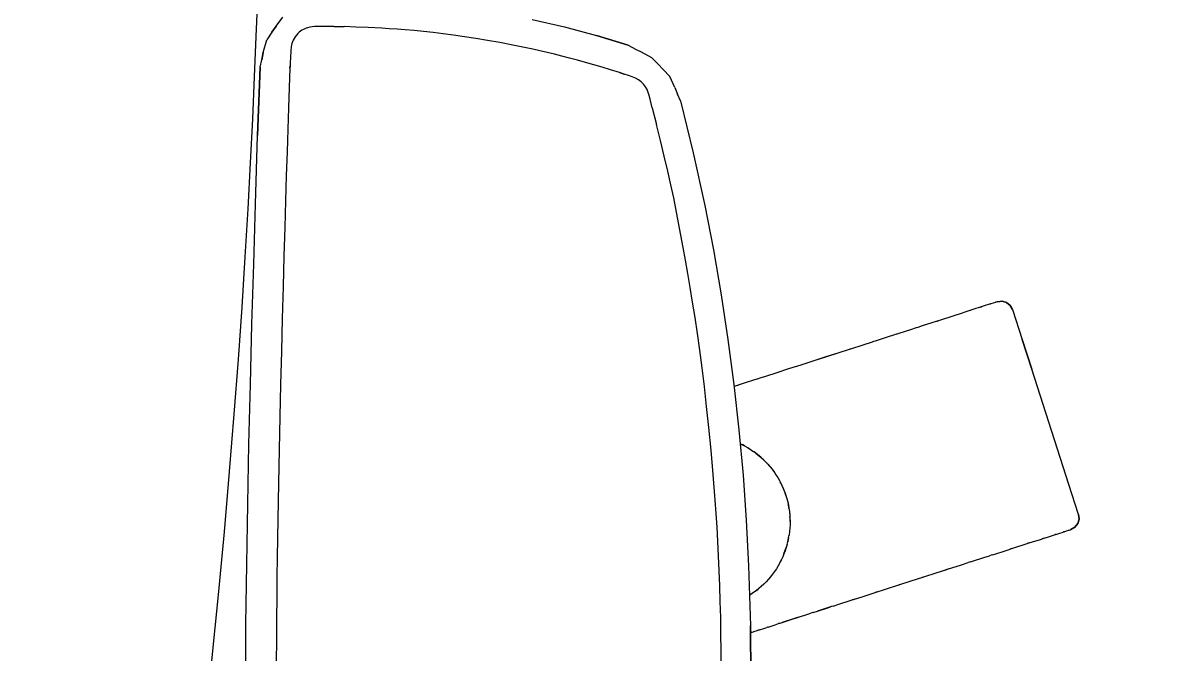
# Model space of a CAD drawing. Header units: inches. Extents: x 14 to 610, y 9 to 600.
# Drawn here: x 400.66 to 407.87, y 102.89 to 106.89 of the extents above; entities that cross this region are included whole.
import ezdxf
from ezdxf.enums import TextEntityAlignment as Align

# ---------------------------------------------------------------- set-up
doc = ezdxf.new("R2010")
doc.units = ezdxf.units.IN
doc.header["$MEASUREMENT"] = 0
doc.layers.add('A-FURN', color=7, linetype='Continuous')
doc.styles.get("Standard").update_dxf_attribs({"font": 'arial.ttf'})
doc.dimstyles.new("Jon's Style", dxfattribs={"dimscale": 0, "dimtxt": 4, "dimasz": 6, "dimexe": 1, "dimexo": 2, "dimgap": 2, "dimtad": 0, "dimtih": 1, "dimtoh": 1, "dimdec": 4, "dimzin": 3, "dimdsep": 46, "dimlunit": 4, "dimtxsty": 'Standard', "dimcen": 0.09, "dimadec": 0, "dimazin": 0, "dimtfac": 1, "dimtdec": 4, "dimtofl": 0, "dimtmove": 0, "dimatfit": 3, "dimfxl": 1, "dimtolj": 1, "dimtzin": 0, "dimarcsym": 0})

# ---------------------------------------------------------------- blocks, each defined once
blk = doc.blocks.new('*D58')
at = {"layer": 'A-FURN', "color": 0, "lineweight": -2, "transparency": 16777216}
for p, q in [((379.5476, 112.8433), (454.4044, 112.8433)), ((453.4044, 106.8433), (453.4044, 98.4538)), ((453.4044, 76.4881), (453.4044, 84.8776)), ((379.5476, 70.4881), (454.4044, 70.4881))]:
    blk.add_line(p, q, dxfattribs=at)
at = {"layer": 'A-FURN', "color": 0, "transparency": 16777216}
for points in [[(452.4044, 106.8433), (454.4044, 106.8433), (453.4044, 112.8433)], [(452.4044, 76.4881), (454.4044, 76.4881), (453.4044, 70.4881)]]:
    blk.add_solid(points, dxfattribs=at)
at = {"layer": 'Defpoints', "color": 0, "transparency": 16777216}
for p in [(377.5476, 112.8433), (377.5476, 70.4881), (453.4044, 70.4881)]:
    blk.add_point(p, dxfattribs=at)
at = {"layer": 'A-FURN', "color": 0, "transparency": 16777216, "insert": (453.4044, 91.6657), "char_height": 4, "attachment_point": 5}
blk.add_mtext('\\A1;3\'-6{\\H1x;\\S3/8;}"', dxfattribs=at)
blk = doc.blocks.new('P_5CS702BK')
at = {"layer": 'A-FURN', "color": 0, "linetype": 'Continuous', "lineweight": 0}
for p, q in [((-12.4478, 9.7836), (-12.4507, 10.1642)), ((-12.4507, 10.1642), (-12.4478, 9.7836)), ((-9.2451, 10.156), (-9.2473, 9.7748)), ((-9.2451, 10.156), (-9.2473, 9.7748)), ((-12.2632, 10.0521), (-12.2626, 9.9429)), ((-12.2632, 10.0521), (-12.2626, 9.9429)), ((-9.44, 9.8737), (-9.4391, 10.0134)), ((-9.44, 9.8737), (-9.4391, 10.0134)), ((-9.0314, 10.0073), (-9.0732, 9.5879)), ((-9.0314, 10.0073), (-9.0732, 9.5879)), ((-12.2626, 9.9429), (-12.2612, 9.8362)), ((-12.2626, 9.9429), (-12.2612, 9.8362)), ((-12.5062, 9.8094), (-12.5337, 9.8006)), ((-12.5034, 9.8103), (-12.5062, 9.8094)), ((-12.5034, 9.8103), (-12.5017, 9.8109)), ((-12.5023, 9.8107), (-12.5017, 9.8109)), ((-12.4847, 9.8164), (-12.5017, 9.8109)), ((-12.5017, 9.8109), (-12.4995, 9.8116)), ((-12.4692, 9.8214), (-12.4847, 9.8164)), ((-12.4686, 9.8216), (-12.4692, 9.8214)), ((-12.4686, 9.8216), (-12.468, 9.8217)), ((-12.4598, 9.8244), (-12.468, 9.8217)), ((-12.468, 9.8217), (-12.4675, 9.8219)), ((-12.4567, 9.8254), (-12.4598, 9.8244)), ((-12.4482, 9.8264), (-12.4567, 9.8254)), ((-12.4567, 9.8254), (-12.4482, 9.8264)), ((-12.2612, 9.8362), (-12.2593, 9.7321)), ((-12.2612, 9.8362), (-12.2593, 9.7321)), ((-9.441, 9.7375), (-9.44, 9.8737)), ((-9.441, 9.7375), (-9.44, 9.8737)), ((-12.6992, 9.7473), (-12.7532, 9.7299)), ((-12.7532, 9.7299), (-12.7269, 9.7384)), ((-12.7532, 9.7299), (-12.7269, 9.7384)), ((-12.7459, 9.7322), (-12.7269, 9.7384)), ((-12.7269, 9.7384), (-12.65, 9.7631)), ((-12.65, 9.7631), (-12.6992, 9.7473)), ((-12.638, 9.767), (-12.65, 9.7631)), ((-12.638, 9.767), (-12.6326, 9.7687)), ((-12.6326, 9.7687), (-12.627, 9.7705)), ((-12.6059, 9.7773), (-12.627, 9.7705)), ((-12.567, 9.7899), (-12.6059, 9.7773)), ((-12.5604, 9.792), (-12.567, 9.7899)), ((-12.5604, 9.792), (-12.5569, 9.7931)), ((-12.5569, 9.7931), (-12.5529, 9.7944)), ((-12.5337, 9.8006), (-12.5529, 9.7944)), ((-12.4366, 9.4027), (-12.4478, 9.7836)), ((-12.4366, 9.4027), (-12.4478, 9.7836)), ((-12.4471, 9.7487), (-12.4468, 9.7488)), ((-9.4424, 9.6046), (-9.441, 9.7375)), ((-9.4424, 9.6046), (-9.441, 9.7375)), ((-9.2473, 9.7748), (-9.2517, 9.3938)), ((-9.2473, 9.7748), (-9.2517, 9.3938)), ((-12.9628, 9.6624), (-12.874, 9.691)), ((-12.9628, 9.6624), (-12.9563, 9.6645)), ((-12.94, 9.6697), (-12.9563, 9.6645)), ((-12.874, 9.691), (-12.94, 9.6697)), ((-12.847, 9.6997), (-12.874, 9.691)), ((-12.847, 9.6997), (-12.8378, 9.7026)), ((-12.8378, 9.7026), (-12.8308, 9.7049)), ((-12.8115, 9.7111), (-12.8308, 9.7049)), ((-12.7532, 9.7299), (-12.8115, 9.7111)), ((-12.2593, 9.7321), (-12.2567, 9.6305)), ((-12.2593, 9.7321), (-12.2567, 9.6305)), ((-13.1561, 9.6001), (-13.2326, 9.5755)), ((-13.1091, 9.6153), (-13.1561, 9.6001)), ((-13.1091, 9.6153), (-13.0991, 9.6185)), ((-13.0991, 9.6185), (-13.0938, 9.6202)), ((-13.0816, 9.6241), (-13.0938, 9.6202)), ((-13.0094, 9.6474), (-13.0816, 9.6241)), ((-12.973, 9.6591), (-13.0094, 9.6474)), ((-12.973, 9.6591), (-12.9628, 9.6624)), ((-12.2567, 9.6305), (-12.2535, 9.5314)), ((-12.2567, 9.6305), (-12.2535, 9.5314)), ((-9.4439, 9.4752), (-9.4424, 9.6046)), ((-9.4439, 9.4752), (-9.4424, 9.6046)), ((-13.3969, 9.5226), (-13.4689, 9.4994)), ((-13.3969, 9.5226), (-13.3933, 9.5237)), ((-13.3933, 9.5237), (-13.392, 9.5241)), ((-13.3895, 9.5249), (-13.392, 9.5241)), ((-13.3106, 9.5504), (-13.3895, 9.5249)), ((-13.2326, 9.5755), (-13.3106, 9.5504)), ((-13.2518, 9.5693), (-13.2437, 9.5719)), ((-13.2437, 9.5719), (-13.2401, 9.573)), ((-12.5474, 9.5049), (-12.5324, 9.5199)), ((-12.5324, 9.5199), (-12.5169, 9.5344)), ((-12.5243, 9.5274), (-12.5233, 9.5286)), ((-12.5233, 9.5286), (-12.5222, 9.5294)), ((-12.5209, 9.5306), (-12.5192, 9.5323)), ((-12.5192, 9.5323), (-12.5181, 9.5332)), ((-12.5192, 9.5323), (-12.5184, 9.533)), ((-12.5169, 9.5344), (-12.5008, 9.5482)), ((-12.5008, 9.5482), (-12.4842, 9.5614)), ((-12.4981, 9.5503), (-12.4963, 9.5519)), ((-12.4864, 9.5597), (-12.4963, 9.5519)), ((-12.4879, 9.5584), (-12.4864, 9.5597)), ((-12.487, 9.5592), (-12.4864, 9.5597)), ((-12.4842, 9.5614), (-12.4864, 9.5597)), ((-12.4842, 9.5614), (-12.4672, 9.5739)), ((-12.4672, 9.5739), (-12.4496, 9.5858)), ((-12.4602, 9.5786), (-12.4591, 9.5795)), ((-12.4591, 9.5795), (-12.4578, 9.5802)), ((-12.4527, 9.5837), (-12.4515, 9.5845)), ((-12.4515, 9.5845), (-12.4506, 9.5851)), ((-12.4515, 9.5845), (-12.4509, 9.5849)), ((-12.4496, 9.5858), (-12.4421, 9.5904)), ((-12.4446, 9.5889), (-12.4421, 9.5904)), ((-12.2535, 9.5314), (-12.2499, 9.4347)), ((-12.2535, 9.5314), (-12.2499, 9.4347)), ((-9.0732, 9.5879), (-9.1105, 9.1877)), ((-9.0732, 9.5879), (-9.1105, 9.1877)), ((-13.6273, 9.4484), (-13.6941, 9.4268)), ((-13.5484, 9.4738), (-13.6273, 9.4484)), ((-13.5459, 9.4746), (-13.5484, 9.4738)), ((-13.5459, 9.4746), (-13.5446, 9.475)), ((-13.5446, 9.475), (-13.541, 9.4762)), ((-13.4689, 9.4994), (-13.541, 9.4762)), ((-12.601, 9.4395), (-12.5886, 9.4566)), ((-12.5886, 9.4566), (-12.5754, 9.4732)), ((-12.5799, 9.4675), (-12.5792, 9.4686)), ((-12.5777, 9.4704), (-12.5795, 9.468)), ((-12.5792, 9.4686), (-12.5787, 9.4692)), ((-12.579, 9.4687), (-12.5777, 9.4704)), ((-12.5777, 9.4704), (-12.577, 9.4713)), ((-12.5777, 9.4704), (-12.577, 9.4713)), ((-12.5754, 9.4732), (-12.5617, 9.4893)), ((-12.5617, 9.4893), (-12.5474, 9.5049)), ((-12.5533, 9.4984), (-12.5511, 9.5009)), ((-12.5513, 9.5006), (-12.5497, 9.5024)), ((-12.5497, 9.5024), (-12.5511, 9.5009)), ((-12.5503, 9.5017), (-12.5505, 9.5015)), ((-12.5504, 9.5016), (-12.5497, 9.5024)), ((-12.5474, 9.5049), (-12.5497, 9.5024)), ((-9.4456, 9.3492), (-9.4439, 9.4752)), ((-9.4456, 9.3492), (-9.4439, 9.4752)), ((-13.8441, 9.3785), (-13.8563, 9.3746)), ((-13.8441, 9.3785), (-13.8388, 9.3802)), ((-13.8388, 9.3802), (-13.8288, 9.3835)), ((-13.7817, 9.3986), (-13.8288, 9.3835)), ((-13.7052, 9.4232), (-13.7817, 9.3986)), ((-13.6977, 9.4257), (-13.7052, 9.4232)), ((-13.6977, 9.4257), (-13.6942, 9.4268)), ((-13.6942, 9.4268), (-13.6861, 9.4294)), ((-12.6439, 9.3667), (-12.6342, 9.3855)), ((-12.6429, 9.3685), (-12.6376, 9.3792)), ((-12.6358, 9.3824), (-12.6376, 9.3792)), ((-12.6342, 9.3855), (-12.6239, 9.4039)), ((-12.6259, 9.4005), (-12.6297, 9.3935)), ((-12.6274, 9.3976), (-12.6259, 9.4005)), ((-12.6239, 9.4039), (-12.6128, 9.4219)), ((-12.6128, 9.4219), (-12.601, 9.4395)), ((-12.6044, 9.4345), (-12.6031, 9.4364)), ((-12.6036, 9.4356), (-12.6031, 9.4364)), ((-12.601, 9.4395), (-12.6031, 9.4364)), ((-12.6006, 9.4401), (-12.5985, 9.443)), ((-12.5965, 9.4457), (-12.5985, 9.443)), ((-12.4217, 9.1148), (-12.4366, 9.4027)), ((-12.4217, 9.1148), (-12.4366, 9.4027)), ((-12.2499, 9.4347), (-12.2457, 9.3404)), ((-12.2499, 9.4347), (-12.2457, 9.3404)), ((-9.2517, 9.3938), (-9.258, 9.0128)), ((-9.2517, 9.3938), (-9.258, 9.0128)), ((-14.0639, 9.3077), (-14.1263, 9.2876)), ((-13.9978, 9.329), (-14.0639, 9.3077)), ((-13.9816, 9.3342), (-13.9978, 9.329)), ((-13.9816, 9.3342), (-13.9751, 9.3363)), ((-13.9751, 9.3363), (-13.9649, 9.3396)), ((-13.9285, 9.3513), (-13.9649, 9.3396)), ((-13.8563, 9.3746), (-13.9285, 9.3513)), ((-12.661, 9.328), (-12.6753, 9.2871)), ((-12.6684, 9.3083), (-12.6753, 9.2871)), ((-12.675, 9.2882), (-12.6684, 9.3083)), ((-12.6684, 9.3083), (-12.661, 9.328)), ((-12.6679, 9.3096), (-12.6676, 9.3106)), ((-12.6626, 9.3239), (-12.6676, 9.3106)), ((-12.6638, 9.3204), (-12.6626, 9.3239)), ((-12.6626, 9.3239), (-12.6618, 9.3258)), ((-12.6614, 9.3269), (-12.6613, 9.3273)), ((-12.6613, 9.3273), (-12.6612, 9.3275)), ((-12.661, 9.328), (-12.6528, 9.3475)), ((-12.6528, 9.3475), (-12.6439, 9.3667)), ((-12.6473, 9.3593), (-12.6457, 9.3629)), ((-12.6464, 9.3613), (-12.6457, 9.3629)), ((-12.6439, 9.3667), (-12.6457, 9.3629)), ((-12.2457, 9.3404), (-12.2411, 9.2483)), ((-12.2457, 9.3404), (-12.2411, 9.2483)), ((-9.4495, 9.1081), (-9.4456, 9.3492)), ((-9.4495, 9.1081), (-9.4456, 9.3492)), ((-14.2879, 9.2356), (-14.3053, 9.23)), ((-14.3053, 9.23), (-14.2998, 9.2317)), ((-14.2387, 9.2514), (-14.2879, 9.2356)), ((-14.2176, 9.2582), (-14.2387, 9.2514)), ((-14.2176, 9.2582), (-14.211, 9.2604)), ((-14.211, 9.2604), (-14.2035, 9.2628)), ((-14.1847, 9.2688), (-14.2109, 9.2604)), ((-14.1263, 9.2876), (-14.1847, 9.2688)), ((-14.107, 9.2938), (-14.1001, 9.2961)), ((-14.1001, 9.2961), (-14.0909, 9.299)), ((-12.6853, 9.2503), (-12.6927, 9.2127)), ((-12.6903, 9.2269), (-12.6853, 9.2503)), ((-12.6903, 9.2269), (-12.686, 9.2475)), ((-12.6885, 9.2355), (-12.6879, 9.2386)), ((-12.6871, 9.2421), (-12.6879, 9.2386)), ((-12.6872, 9.2415), (-12.6871, 9.2421)), ((-12.6871, 9.2421), (-12.687, 9.2425)), ((-12.686, 9.2475), (-12.6853, 9.2503)), ((-12.6857, 9.2488), (-12.6856, 9.249)), ((-12.6856, 9.249), (-12.6856, 9.2493)), ((-12.6809, 9.268), (-12.6853, 9.2503)), ((-12.6809, 9.268), (-12.675, 9.2882)), ((-12.6771, 9.2811), (-12.6765, 9.2835)), ((-12.6767, 9.2824), (-12.6765, 9.2835)), ((-12.675, 9.2882), (-12.6765, 9.2835)), ((-12.2411, 9.2483), (-12.236, 9.1586)), ((-12.2411, 9.2483), (-12.236, 9.1586)), ((-14.5071, 9.1589), (-14.5255, 9.1357)), ((-14.5255, 9.1357), (-14.5071, 9.1589)), ((-14.4812, 9.1733), (-14.5071, 9.1589)), ((-14.5071, 9.1589), (-14.4812, 9.1733)), ((-14.4781, 9.1743), (-14.4812, 9.1733)), ((-14.4703, 9.1768), (-14.4781, 9.1743)), ((-14.4703, 9.1768), (-14.4699, 9.177)), ((-14.4687, 9.1773), (-14.4699, 9.177)), ((-14.4699, 9.177), (-14.4693, 9.1771)), ((-14.4532, 9.1823), (-14.4687, 9.1773)), ((-14.4383, 9.1871), (-14.4532, 9.1823)), ((-14.4383, 9.1871), (-14.4362, 9.1878)), ((-14.4362, 9.1878), (-14.4344, 9.1884)), ((-14.4316, 9.1893), (-14.4344, 9.1884)), ((-14.4041, 9.1981), (-14.4316, 9.1893)), ((-14.3849, 9.2043), (-14.4041, 9.1981)), ((-14.3849, 9.2043), (-14.3809, 9.2056)), ((-14.3809, 9.2056), (-14.3775, 9.2067)), ((-14.3802, 9.2058), (-14.3809, 9.2056)), ((-14.3709, 9.2089), (-14.3775, 9.2067)), ((-14.332, 9.2214), (-14.3709, 9.2089)), ((-14.3109, 9.2282), (-14.332, 9.2214)), ((-14.3109, 9.2282), (-14.3053, 9.23)), ((-12.6994, 9.1432), (-12.6983, 9.1642)), ((-12.6987, 9.1574), (-12.6983, 9.1645)), ((-12.6983, 9.1642), (-12.6964, 9.1852)), ((-12.6982, 9.1653), (-12.6983, 9.1645)), ((-12.6981, 9.168), (-12.6979, 9.1691)), ((-12.6981, 9.1672), (-12.6981, 9.168)), ((-12.6964, 9.1852), (-12.6937, 9.2061)), ((-12.6937, 9.2061), (-12.6927, 9.2127)), ((-12.6903, 9.2269), (-12.6927, 9.2127)), ((-9.1105, 9.1877), (-9.1436, 8.8058)), ((-9.1105, 9.1877), (-9.1436, 8.8058)), ((-14.5255, 9.1357), (-14.5336, 9.1072)), ((-14.5336, 9.1072), (-14.5255, 9.1357)), ((-14.5336, 9.1072), (-14.5302, 9.0777)), ((-14.5302, 9.0777), (-14.5336, 9.1072)), ((-12.6997, 9.1222), (-12.6994, 9.1432)), ((-12.6991, 9.1012), (-12.6997, 9.1222)), ((-12.6997, 9.1222), (-12.6996, 9.1149)), ((-12.6996, 9.1149), (-12.6994, 9.1095)), ((-12.6994, 9.112), (-12.6996, 9.1149)), ((-12.6995, 9.1135), (-12.6996, 9.1149)), ((-12.6978, 9.0802), (-12.6991, 9.1012)), ((-12.6987, 9.1574), (-12.6987, 9.1579)), ((-12.6987, 9.1568), (-12.6987, 9.1574)), ((-12.6987, 9.0944), (-12.6985, 9.0896)), ((-12.6979, 9.0823), (-12.6985, 9.0896)), ((-12.4011, 8.8272), (-12.4217, 9.1148)), ((-12.4011, 8.8272), (-12.4217, 9.1148)), ((-12.236, 9.1586), (-12.2306, 9.0712)), ((-12.236, 9.1586), (-12.2306, 9.0712)), ((-9.4539, 8.8812), (-9.4495, 9.1081)), ((-9.4539, 8.8812), (-9.4495, 9.1081)), ((-14.5302, 9.0777), (-14.4691, 8.8879)), ((-12.6983, 9.0861), (-12.6983, 9.0865)), ((-12.6982, 9.0856), (-12.6983, 9.0861)), ((-12.6957, 9.0593), (-12.6978, 9.0802)), ((-12.6972, 9.0727), (-12.6977, 9.079)), ((-12.6972, 9.0727), (-12.6974, 9.0761)), ((-12.6966, 9.068), (-12.6972, 9.0727)), ((-12.6927, 9.0386), (-12.6957, 9.0593)), ((-12.689, 9.0179), (-12.6927, 9.0386)), ((-12.6927, 9.0386), (-12.6915, 9.031)), ((-12.6904, 9.0259), (-12.6915, 9.031)), ((-12.6915, 9.031), (-12.6891, 9.0185)), ((-12.6909, 9.0284), (-12.6915, 9.031)), ((-12.6845, 8.9974), (-12.689, 9.0179)), ((-12.6889, 9.0176), (-12.6885, 9.0154)), ((-12.687, 9.0086), (-12.6885, 9.0154)), ((-12.2306, 9.0712), (-12.2248, 8.9862)), ((-12.2306, 9.0712), (-12.2248, 8.9862)), ((-12.6863, 9.005), (-12.6865, 9.0065)), ((-12.6859, 9.0037), (-12.6863, 9.005)), ((-12.6792, 8.9771), (-12.6845, 8.9974)), ((-12.6827, 8.9899), (-12.6838, 8.9947)), ((-12.6827, 8.9899), (-12.6834, 8.9933)), ((-12.6815, 8.9859), (-12.6827, 8.9899)), ((-12.6731, 8.9571), (-12.6792, 8.9771)), ((-12.6663, 8.9372), (-12.6731, 8.9571)), ((-12.6731, 8.9571), (-12.6707, 8.9496)), ((-12.6697, 8.947), (-12.6707, 8.9496)), ((-12.6707, 8.9496), (-12.6685, 8.9433)), ((-12.6701, 8.9483), (-12.6707, 8.9496)), ((-12.6677, 8.9413), (-12.6685, 8.9433)), ((-12.2248, 8.9862), (-12.2122, 8.8235)), ((-12.2248, 8.9862), (-12.2122, 8.8235)), ((-9.258, 9.0128), (-9.2659, 8.6319)), ((-9.258, 9.0128), (-9.2659, 8.6319)), ((-14.4691, 8.8879), (-14.2333, 8.1559)), ((-12.6587, 8.9177), (-12.6663, 8.9372)), ((-12.6623, 8.9266), (-12.6627, 8.9279)), ((-12.6617, 8.9254), (-12.6623, 8.9266)), ((-12.6504, 8.8985), (-12.6587, 8.9177)), ((-12.6556, 8.9102), (-12.6562, 8.9119)), ((-12.6556, 8.9102), (-12.6561, 8.9117)), ((-12.6556, 8.9102), (-12.6547, 8.9083)), ((-12.6547, 8.9085), (-12.6556, 8.9102)), ((-12.6414, 8.8796), (-12.6504, 8.8985)), ((-12.6316, 8.861), (-12.6414, 8.8796)), ((-12.6414, 8.8796), (-12.6374, 8.8719)), ((-12.6393, 8.8755), (-12.6389, 8.8746)), ((-12.6374, 8.8719), (-12.6389, 8.8746)), ((-12.6364, 8.8701), (-12.6374, 8.8719)), ((-12.6369, 8.871), (-12.6374, 8.8719)), ((-9.4583, 8.6662), (-9.4539, 8.8812)), ((-9.4583, 8.6662), (-9.4539, 8.8812)), ((-12.6211, 8.8428), (-12.6316, 8.861)), ((-12.6269, 8.8527), (-12.6275, 8.8539)), ((-12.6261, 8.8515), (-12.6269, 8.8527)), ((-12.61, 8.8251), (-12.6211, 8.8428)), ((-12.6164, 8.8351), (-12.6175, 8.837)), ((-12.6164, 8.8351), (-12.6143, 8.8319)), ((-12.615, 8.833), (-12.6164, 8.8351)), ((-12.5982, 8.8078), (-12.61, 8.8251)), ((-12.6022, 8.8137), (-12.6001, 8.8105)), ((-12.5988, 8.8088), (-12.6001, 8.8105)), ((-12.5857, 8.7909), (-12.5982, 8.8078)), ((-12.5982, 8.8078), (-12.5924, 8.7999)), ((-12.5908, 8.7978), (-12.5924, 8.7999)), ((-12.5915, 8.7987), (-12.5924, 8.7999)), ((-12.3749, 8.5401), (-12.4011, 8.8272)), ((-12.3749, 8.5401), (-12.4011, 8.8272)), ((-12.2122, 8.8235), (-12.1987, 8.6703)), ((-12.2122, 8.8235), (-12.1987, 8.6703)), ((-9.1436, 8.8058), (-9.1729, 8.4415)), ((-9.1436, 8.8058), (-9.1729, 8.4415)), ((-12.5725, 8.7745), (-12.5857, 8.7909)), ((-12.5809, 8.7848), (-12.5816, 8.7858)), ((-12.58, 8.7838), (-12.5809, 8.7848)), ((-12.5588, 8.7586), (-12.5725, 8.7745)), ((-12.5658, 8.7666), (-12.567, 8.7681)), ((-12.5658, 8.7666), (-12.5624, 8.7628)), ((-12.5644, 8.7652), (-12.5658, 8.7666)), ((-12.5444, 8.7433), (-12.5588, 8.7586)), ((-12.5563, 8.756), (-12.5531, 8.7524)), ((-12.5493, 8.7485), (-12.5531, 8.7524)), ((-12.5444, 8.7433), (-12.5334, 8.7323)), ((-12.5334, 8.7323), (-12.4717, 8.6807)), ((-12.514, 8.7143), (-12.5334, 8.7323)), ((-12.5295, 8.7285), (-12.5334, 8.7323)), ((-12.514, 8.7143), (-12.5295, 8.7285)), ((-12.5253, 8.7246), (-12.5261, 8.7254)), ((-12.5243, 8.7238), (-12.5253, 8.7246)), ((-12.4979, 8.7007), (-12.514, 8.7143)), ((-12.514, 8.7143), (-12.4717, 8.6807)), ((-12.5051, 8.7067), (-12.5062, 8.7077)), ((-12.5051, 8.7067), (-12.4985, 8.7011)), ((-12.5041, 8.7059), (-12.5051, 8.7067)), ((-12.4982, 8.701), (-12.4985, 8.7011)), ((-12.4979, 8.7007), (-12.4717, 8.6807)), ((-12.4814, 8.6877), (-12.4979, 8.7007)), ((-12.4814, 8.6877), (-12.4717, 8.6807)), ((-12.4814, 8.6877), (-12.4717, 8.6806)), ((-12.4643, 8.6754), (-12.4717, 8.6807)), ((-12.4717, 8.6806), (-12.47, 8.6794)), ((-12.47, 8.6794), (-12.4717, 8.6806)), ((-12.4707, 8.6799), (-12.4717, 8.6806)), ((-12.4468, 8.6637), (-12.4643, 8.6754)), ((-12.4614, 8.6733), (-12.4619, 8.6738)), ((-12.4605, 8.6728), (-12.4614, 8.6733)), ((-12.4288, 8.6527), (-12.4468, 8.6637)), ((-12.44, 8.6595), (-12.4374, 8.6578)), ((-12.4364, 8.6571), (-12.4399, 8.6595)), ((-12.4388, 8.6588), (-12.4375, 8.6578)), ((-12.4374, 8.6578), (-12.436, 8.6571)), ((-12.4364, 8.6571), (-12.4374, 8.6578)), ((-12.4331, 8.6553), (-12.4364, 8.6571)), ((-12.1987, 8.6703), (-12.1846, 8.5266)), ((-12.1987, 8.6703), (-12.1846, 8.5266)), ((-9.4626, 8.4589), (-9.4583, 8.6662)), ((-9.4626, 8.4589), (-9.4583, 8.6662)), ((-12.4104, 8.6423), (-12.4288, 8.6527)), ((-12.3916, 8.6327), (-12.4104, 8.6423)), ((-12.4104, 8.6423), (-12.3996, 8.6366)), ((-12.3996, 8.6366), (-12.3949, 8.6344)), ((-12.3958, 8.6349), (-12.3996, 8.6366)), ((-12.3973, 8.6356), (-12.3996, 8.6366)), ((-12.383, 8.6287), (-12.3916, 8.6327)), ((-12.3905, 8.6322), (-12.3908, 8.6324)), ((-12.39, 8.632), (-12.3905, 8.6322)), ((-9.2659, 8.6319), (-9.2751, 8.251)), ((-9.2659, 8.6319), (-9.2751, 8.251)), ((-12.343, 8.2535), (-12.3749, 8.5401)), ((-12.343, 8.2535), (-12.3749, 8.5401)), ((-12.1846, 8.5266), (-12.1703, 8.3917)), ((-12.1846, 8.5266), (-12.1703, 8.3917)), ((-9.4671, 8.2527), (-9.4626, 8.4589)), ((-9.4671, 8.2527), (-9.4626, 8.4589)), ((-9.1729, 8.4415), (-9.1989, 8.0935)), ((-9.1729, 8.4415), (-9.1989, 8.0935)), ((-12.1703, 8.3917), (-12.1558, 8.2653)), ((-12.1703, 8.3917), (-12.1558, 8.2653)), ((-12.4971, 8.2163), (-12.4743, 8.2236)), ((-12.4743, 8.2236), (-12.4082, 8.2449)), ((-12.4082, 8.2449), (-12.3458, 8.265)), ((-12.3812, 8.2536), (-12.372, 8.2566)), ((-12.372, 8.2566), (-12.3651, 8.2588)), ((-12.3458, 8.265), (-12.3443, 8.2655)), ((-12.3054, 7.9677), (-12.343, 8.2535)), ((-12.3054, 7.9677), (-12.343, 8.2535)), ((-12.1558, 8.2653), (-12.1412, 8.1466)), ((-12.1558, 8.2653), (-12.1412, 8.1466)), ((-9.4719, 8.0426), (-9.4671, 8.2527)), ((-9.4719, 8.0426), (-9.4671, 8.2527)), ((-9.2751, 8.251), (-9.2853, 7.8701)), ((-9.2751, 8.251), (-9.2853, 7.8701)), ((-14.1721, 7.9661), (-14.2333, 8.1559)), ((-14.2333, 8.1559), (-14.1721, 7.9661)), ((-12.7669, 8.1294), (-12.6904, 8.154)), ((-12.6904, 8.154), (-12.6158, 8.1781)), ((-12.6433, 8.1692), (-12.6334, 8.1724)), ((-12.6334, 8.1724), (-12.628, 8.1741)), ((-12.6332, 8.1725), (-12.6334, 8.1724)), ((-12.6158, 8.1781), (-12.5436, 8.2013)), ((-12.5436, 8.2013), (-12.5072, 8.213)), ((-12.5072, 8.213), (-12.4971, 8.2163)), ((-12.4973, 8.2162), (-12.4971, 8.2163)), ((-12.4971, 8.2163), (-12.4905, 8.2184)), ((-13.0032, 8.0533), (-12.9238, 8.0789)), ((-13.0032, 8.0533), (-12.9275, 8.0777)), ((-12.9275, 8.0777), (-12.8448, 8.1043)), ((-12.9238, 8.0789), (-12.8448, 8.1043)), ((-12.8448, 8.1043), (-12.786, 8.1232)), ((-12.786, 8.1233), (-12.7779, 8.1258)), ((-12.7779, 8.1258), (-12.7669, 8.1294)), ((-12.7779, 8.1258), (-12.7744, 8.127)), ((-12.1412, 8.1466), (-12.1265, 8.0345)), ((-12.1412, 8.1466), (-12.1265, 8.0345)), ((-9.1989, 8.0935), (-9.222, 7.7608)), ((-9.1989, 8.0935), (-9.222, 7.7608)), ((-13.1615, 8.0023), (-13.0826, 8.0277)), ((-13.0826, 8.0277), (-13.0801, 8.0285)), ((-13.0801, 8.0285), (-13.0788, 8.0289)), ((-13.0788, 8.0289), (-13.0752, 8.0301)), ((-13.0787, 8.029), (-13.0788, 8.0289)), ((-13.0752, 8.0301), (-13.0032, 8.0533)), ((-12.1265, 8.0345), (-12.1116, 7.9284)), ((-12.1265, 8.0345), (-12.1116, 7.9284)), ((-9.4772, 7.8329), (-9.4719, 8.0426)), ((-9.4772, 7.8329), (-9.4719, 8.0426)), ((-14.111, 7.7763), (-14.1721, 7.9661)), ((-14.111, 7.7763), (-14.1721, 7.9661)), ((-13.3783, 7.9325), (-13.373, 7.9342)), ((-13.373, 7.9342), (-13.363, 7.9374)), ((-13.363, 7.9374), (-13.316, 7.9525)), ((-13.316, 7.9525), (-13.2395, 7.9772)), ((-13.2395, 7.9772), (-13.232, 7.9796)), ((-13.2319, 7.9796), (-13.2284, 7.9807)), ((-13.2284, 7.9807), (-13.2204, 7.9833)), ((-13.2203, 7.9833), (-13.1615, 8.0023)), ((-12.2619, 7.6827), (-12.3054, 7.9677)), ((-12.2619, 7.6827), (-12.3054, 7.9677)), ((-13.6334, 7.8503), (-13.5982, 7.8617)), ((-13.5982, 7.8617), (-13.5321, 7.8829)), ((-13.5321, 7.8829), (-13.5158, 7.8882)), ((-13.5158, 7.8882), (-13.5093, 7.8903)), ((-13.5093, 7.8903), (-13.4992, 7.8935)), ((-13.4992, 7.8935), (-13.4627, 7.9053)), ((-13.4627, 7.9053), (-13.3905, 7.9285)), ((-13.3905, 7.9285), (-13.3783, 7.9325)), ((-12.1116, 7.9284), (-12.0965, 7.8273)), ((-12.1116, 7.9284), (-12.0965, 7.8273)), ((-9.2853, 7.8701), (-9.2962, 7.4892)), ((-9.2853, 7.8701), (-9.2962, 7.4892)), ((-13.8341, 7.7857), (-13.8221, 7.7895)), ((-13.8221, 7.7895), (-13.7729, 7.8054)), ((-13.7729, 7.8054), (-13.7519, 7.8121)), ((-13.7519, 7.8121), (-13.7452, 7.8143)), ((-13.7452, 7.8143), (-13.7377, 7.8167)), ((-13.7451, 7.8143), (-13.7189, 7.8228)), ((-13.7189, 7.8228), (-13.6606, 7.8415)), ((-13.6606, 7.8415), (-13.6413, 7.8478)), ((-13.6413, 7.8478), (-13.6343, 7.85)), ((-13.6343, 7.85), (-13.6252, 7.853)), ((-13.6334, 7.8503), (-13.6343, 7.85)), ((-12.0965, 7.8273), (-12.0812, 7.7305)), ((-12.0965, 7.8273), (-12.0812, 7.7305)), ((-9.4826, 7.63), (-9.4772, 7.8329)), ((-9.4826, 7.63), (-9.4772, 7.8329)), ((-14.0966, 7.7504), (-14.111, 7.7763)), ((-14.111, 7.7763), (-14.0966, 7.7504)), ((-14.0734, 7.732), (-14.0966, 7.7504)), ((-14.0966, 7.7504), (-14.0734, 7.732)), ((-14.0449, 7.7238), (-14.0734, 7.732)), ((-14.0734, 7.732), (-14.0449, 7.7238)), ((-14.0154, 7.7273), (-14.0449, 7.7238)), ((-14.0449, 7.7238), (-14.0154, 7.7273)), ((-14.0154, 7.7273), (-14.0123, 7.7283)), ((-14.0123, 7.7283), (-14.0046, 7.7307)), ((-14.0046, 7.7307), (-14.0041, 7.7309)), ((-14.0041, 7.7309), (-14.003, 7.7313)), ((-14.0041, 7.7309), (-14.0035, 7.7311)), ((-14.003, 7.7313), (-13.9874, 7.7363)), ((-13.9874, 7.7363), (-13.9726, 7.7411)), ((-13.9726, 7.7411), (-13.9704, 7.7417)), ((-13.9704, 7.7417), (-13.9687, 7.7423)), ((-13.9699, 7.7419), (-13.9704, 7.7417)), ((-13.9687, 7.7423), (-13.9659, 7.7432)), ((-13.9659, 7.7432), (-13.9384, 7.7521)), ((-13.9384, 7.7521), (-13.9051, 7.7628)), ((-13.9192, 7.7583), (-13.9152, 7.7595)), ((-13.9051, 7.7628), (-13.9152, 7.7595)), ((-13.9152, 7.7595), (-13.9051, 7.7628)), ((-13.9051, 7.7628), (-13.8663, 7.7753)), ((-13.8663, 7.7753), (-13.8395, 7.7839)), ((-13.8451, 7.7821), (-13.8395, 7.7839)), ((-13.8395, 7.7839), (-13.8341, 7.7857)), ((-12.0812, 7.7305), (-12.0659, 7.6373)), ((-12.0812, 7.7305), (-12.0659, 7.6373)), ((-9.222, 7.7608), (-9.2423, 7.4425)), ((-9.222, 7.7608), (-9.2423, 7.4425)), ((-12.2127, 7.3987), (-12.2619, 7.6827)), ((-12.2127, 7.3987), (-12.2619, 7.6827)), ((-12.0659, 7.6373), (-12.0506, 7.5482)), ((-12.0659, 7.6373), (-12.0506, 7.5482)), ((-9.488, 7.4373), (-9.4826, 7.63)), ((-9.488, 7.4373), (-9.4826, 7.63)), ((-12.0506, 7.5482), (-12.0356, 7.4636)), ((-12.0506, 7.5482), (-12.0356, 7.4636)), ((-12.0356, 7.4636), (-12.021, 7.3825)), ((-12.0356, 7.4636), (-12.021, 7.3825)), ((-9.493, 7.2569), (-9.488, 7.4373)), ((-9.493, 7.2569), (-9.488, 7.4373)), ((-9.2962, 7.4892), (-9.3075, 7.1083)), ((-9.2962, 7.4892), (-9.3075, 7.1083)), ((-9.2423, 7.4425), (-9.2603, 7.1378)), ((-9.2423, 7.4425), (-9.2603, 7.1378)), ((-12.1577, 7.1158), (-12.2127, 7.3987)), ((-12.1577, 7.1158), (-12.2127, 7.3987)), ((-12.021, 7.3825), (-11.9924, 7.2258)), ((-12.021, 7.3825), (-11.9924, 7.2258)), ((-11.9924, 7.2258), (-11.9613, 7.0683)), ((-11.9924, 7.2258), (-11.9613, 7.0683)), ((-9.4978, 7.0875), (-9.493, 7.2569)), ((-9.4978, 7.0875), (-9.493, 7.2569)), ((-12.085, 6.7825), (-12.1577, 7.1158)), ((-12.085, 6.7825), (-12.1577, 7.1158)), ((-11.9613, 7.0683), (-11.9433, 6.986)), ((-11.9613, 7.0683), (-11.9433, 6.986)), ((-9.5026, 6.9271), (-9.4978, 7.0875)), ((-9.5026, 6.9271), (-9.4978, 7.0875)), ((-9.3075, 7.1083), (-9.321, 6.673)), ((-9.3075, 7.1083), (-9.321, 6.673)), ((-9.2603, 7.1378), (-9.2761, 6.846)), ((-9.2603, 7.1378), (-9.2761, 6.846)), ((-11.9433, 6.986), (-11.9231, 6.8984)), ((-11.9433, 6.986), (-11.9231, 6.8984)), ((-9.5075, 6.7753), (-9.5026, 6.9271)), ((-9.5075, 6.7753), (-9.5026, 6.9271)), ((-11.9231, 6.8984), (-11.9005, 6.8037)), ((-11.9231, 6.8984), (-11.9005, 6.8037)), ((-12.0042, 6.4512), (-12.085, 6.7825)), ((-12.0042, 6.4512), (-12.085, 6.7825)), ((-11.9005, 6.8037), (-11.8764, 6.7041)), ((-11.9005, 6.8037), (-11.8764, 6.7041)), ((-9.2761, 6.846), (-9.29, 6.5664)), ((-9.2761, 6.846), (-9.29, 6.5664)), ((-9.5124, 6.6319), (-9.5075, 6.7753)), ((-9.5124, 6.6319), (-9.5075, 6.7753)), ((-11.8764, 6.7041), (-11.8515, 6.602)), ((-11.8764, 6.7041), (-11.8515, 6.602)), ((-9.321, 6.673), (-9.3373, 6.2378)), ((-9.3373, 6.2378), (-9.321, 6.673)), ((-11.8254, 6.4969), (-11.8515, 6.602)), ((-11.8254, 6.4969), (-11.8515, 6.602)), ((-9.5173, 6.4961), (-9.5124, 6.6319)), ((-9.5173, 6.4961), (-9.5124, 6.6319)), ((-9.29, 6.5664), (-9.3021, 6.2989)), ((-9.29, 6.5664), (-9.3021, 6.2989)), ((-11.8254, 6.4969), (-11.8181, 6.4681)), ((-11.8254, 6.4969), (-11.8181, 6.4681)), ((-9.5219, 6.3671), (-9.5173, 6.4961)), ((-9.5219, 6.3671), (-9.5173, 6.4961)), ((-12.0042, 6.4512), (-11.9854, 6.4092)), ((-12.0042, 6.4512), (-11.9854, 6.4092)), ((-11.8181, 6.4681), (-11.8116, 6.4424)), ((-11.8181, 6.4681), (-11.8116, 6.4424)), ((-11.8116, 6.4424), (-11.8055, 6.4191)), ((-11.8116, 6.4424), (-11.8055, 6.4191)), ((-11.8055, 6.4191), (-11.7994, 6.3985)), ((-11.8055, 6.4191), (-11.7994, 6.3985)), ((-11.9679, 6.3674), (-11.9854, 6.4092)), ((-11.9679, 6.3674), (-11.936, 6.2982)), ((-11.7994, 6.3985), (-11.7922, 6.3799)), ((-11.7994, 6.3985), (-11.7922, 6.3799)), ((-11.7922, 6.3799), (-11.7827, 6.3627)), ((-11.7922, 6.3799), (-11.7827, 6.3627)), ((-11.7827, 6.3627), (-11.7701, 6.3462)), ((-11.7827, 6.3627), (-11.7701, 6.3462)), ((-11.7701, 6.3462), (-11.7548, 6.3309)), ((-11.7701, 6.3462), (-11.7548, 6.3309)), ((-9.5263, 6.2449), (-9.5219, 6.3671)), ((-9.5263, 6.2449), (-9.5219, 6.3671)), ((-11.8946, 6.2533), (-11.936, 6.2982)), ((-11.7548, 6.3309), (-11.7378, 6.3182)), ((-11.7548, 6.3309), (-11.7378, 6.3182)), ((-11.7378, 6.3182), (-11.719, 6.3083)), ((-11.7378, 6.3182), (-11.719, 6.3083)), ((-11.719, 6.3083), (-11.6979, 6.3)), ((-11.719, 6.3083), (-11.6979, 6.3)), ((-11.6979, 6.3), (-11.6739, 6.2919)), ((-11.6979, 6.3), (-11.6739, 6.2919)), ((-11.6739, 6.2919), (-11.6466, 6.2829)), ((-11.6739, 6.2919), (-11.6466, 6.2829)), ((-11.6466, 6.2829), (-11.6167, 6.2732)), ((-11.6167, 6.2732), (-11.6466, 6.2829)), ((-9.3021, 6.2989), (-9.3125, 6.0436)), ((-9.3021, 6.2989), (-9.3125, 6.0436)), ((-11.8635, 6.2203), (-11.8946, 6.2533)), ((-11.8635, 6.2203), (-11.8946, 6.2533)), ((-11.8635, 6.2203), (-11.8213, 6.1762)), ((-11.6167, 6.2732), (-11.5611, 6.2556)), ((-11.6167, 6.2732), (-11.5611, 6.2556)), ((-11.5611, 6.2556), (-11.5067, 6.2388)), ((-11.5611, 6.2556), (-11.5067, 6.2388)), ((-11.5067, 6.2388), (-11.4534, 6.2229)), ((-11.5067, 6.2388), (-11.4534, 6.2229)), ((-11.4534, 6.2229), (-11.4014, 6.2078)), ((-11.4534, 6.2229), (-11.4014, 6.2078)), ((-11.4014, 6.2078), (-11.3506, 6.1936)), ((-11.4014, 6.2078), (-11.3506, 6.1936)), ((-9.5281, 6.2005), (-9.5275, 6.2147)), ((-9.5281, 6.2005), (-9.5275, 6.2147)), ((-9.5275, 6.2147), (-9.5269, 6.2295)), ((-9.5275, 6.2147), (-9.5269, 6.2295)), ((-9.5263, 6.2449), (-9.5269, 6.2295)), ((-9.5269, 6.2295), (-9.5263, 6.2449)), ((-9.3373, 6.2378), (-9.3477, 6.1914)), ((-9.3373, 6.2378), (-9.3477, 6.1914)), ((-11.7542, 6.1401), (-11.8213, 6.1762)), ((-11.7237, 6.1253), (-11.7542, 6.1401)), ((-11.7237, 6.1253), (-11.7542, 6.1401)), ((-11.3506, 6.1936), (-11.301, 6.1803)), ((-11.3506, 6.1936), (-11.301, 6.1803)), ((-11.301, 6.1803), (-11.2524, 6.1678)), ((-11.301, 6.1803), (-11.2524, 6.1678)), ((-11.2524, 6.1678), (-11.2049, 6.156)), ((-11.2524, 6.1678), (-11.2049, 6.156)), ((-11.2049, 6.156), (-11.1584, 6.1449)), ((-11.2049, 6.156), (-11.1584, 6.1449)), ((-11.1584, 6.1449), (-11.1128, 6.1345)), ((-11.1584, 6.1449), (-11.1128, 6.1345)), ((-11.1128, 6.1345), (-11.0682, 6.1247)), ((-11.1128, 6.1345), (-11.0682, 6.1247)), ((-9.5322, 6.1273), (-9.5315, 6.138)), ((-9.5322, 6.1273), (-9.5315, 6.138)), ((-9.5315, 6.138), (-9.5308, 6.1493)), ((-9.5315, 6.138), (-9.5308, 6.1493)), ((-9.5308, 6.1493), (-9.5301, 6.1613)), ((-9.5308, 6.1493), (-9.5301, 6.1613)), ((-9.5301, 6.1613), (-9.5294, 6.1738)), ((-9.5301, 6.1613), (-9.5294, 6.1738)), ((-9.5294, 6.1738), (-9.5287, 6.1869)), ((-9.5294, 6.1738), (-9.5287, 6.1869)), ((-9.5287, 6.1869), (-9.5281, 6.2005)), ((-9.5287, 6.1869), (-9.5281, 6.2005)), ((-9.3569, 6.1454), (-9.3786, 6.0655)), ((-9.3477, 6.1914), (-9.3569, 6.1454)), ((-9.3569, 6.1454), (-9.3477, 6.1914)), ((-11.6728, 6.0988), (-11.7237, 6.1253)), ((-11.6728, 6.0988), (-11.7237, 6.1253)), ((-11.471, 6.0372), (-11.6728, 6.0988)), ((-11.6728, 6.0988), (-11.471, 6.0372)), ((-11.0682, 6.1247), (-11.0245, 6.1155)), ((-11.0682, 6.1247), (-11.0245, 6.1155)), ((-11.0245, 6.1155), (-10.9398, 6.0984)), ((-11.0245, 6.1155), (-10.9398, 6.0984)), ((-10.9398, 6.0984), (-10.8586, 6.0829)), ((-10.9398, 6.0984), (-10.8586, 6.0829)), ((-10.8586, 6.0829), (-10.7804, 6.0689)), ((-10.8586, 6.0829), (-10.7804, 6.0689)), ((-10.7804, 6.0689), (-10.7053, 6.0563)), ((-10.7804, 6.0689), (-10.7053, 6.0563)), ((-9.5522, 6.0565), (-9.5466, 6.0674)), ((-9.5522, 6.0565), (-9.5466, 6.0674)), ((-9.5466, 6.0674), (-9.5421, 6.0779)), ((-9.5466, 6.0674), (-9.5421, 6.0779)), ((-9.5421, 6.0779), (-9.5387, 6.088)), ((-9.5421, 6.0779), (-9.5387, 6.088)), ((-9.5387, 6.088), (-9.5362, 6.0978)), ((-9.5387, 6.088), (-9.5362, 6.0978)), ((-9.5362, 6.0978), (-9.5344, 6.1074)), ((-9.5362, 6.0978), (-9.5344, 6.1074)), ((-9.5344, 6.1074), (-9.5332, 6.1172)), ((-9.5344, 6.1074), (-9.5332, 6.1172)), ((-9.5332, 6.1172), (-9.5322, 6.1273)), ((-9.5332, 6.1172), (-9.5322, 6.1273)), ((-9.4117, 6.0163), (-9.3786, 6.0655)), ((-11.2681, 5.9826), (-11.471, 6.0372)), ((-11.2681, 5.9826), (-11.471, 6.0372)), ((-10.7053, 6.0563), (-10.6332, 6.0451)), ((-10.7053, 6.0563), (-10.6332, 6.0451)), ((-10.6332, 6.0451), (-10.5641, 6.0351)), ((-10.6332, 6.0451), (-10.5641, 6.0351)), ((-10.5641, 6.0351), (-10.4977, 6.0264)), ((-10.5641, 6.0351), (-10.4977, 6.0264)), ((-10.4977, 6.0264), (-10.434, 6.0188)), ((-10.4977, 6.0264), (-10.434, 6.0188)), ((-10.434, 6.0188), (-10.3726, 6.0122)), ((-10.434, 6.0188), (-10.3726, 6.0122)), ((-10.3726, 6.0122), (-10.3139, 6.0065)), ((-10.3726, 6.0122), (-10.3139, 6.0065)), ((-10.3139, 6.0065), (-10.2583, 6.0017)), ((-10.3139, 6.0065), (-10.2583, 6.0017)), ((-10.2583, 6.0017), (-10.2057, 5.9977)), ((-10.2583, 6.0017), (-10.2057, 5.9977)), ((-10.2057, 5.9977), (-10.1559, 5.9943)), ((-10.2057, 5.9977), (-10.1559, 5.9943)), ((-10.1559, 5.9943), (-10.1089, 5.9915)), ((-10.1559, 5.9943), (-10.1089, 5.9915)), ((-10.1089, 5.9915), (-10.022, 5.987)), ((-10.1089, 5.9915), (-10.022, 5.987)), ((-10.022, 5.987), (-9.9433, 5.9836)), ((-10.022, 5.987), (-9.9433, 5.9836)), ((-9.6523, 5.9842), (-9.6369, 5.988)), ((-9.6523, 5.9842), (-9.6369, 5.988)), ((-9.6369, 5.988), (-9.6286, 5.9909)), ((-9.6369, 5.988), (-9.6286, 5.9909)), ((-9.6286, 5.9909), (-9.62, 5.9945)), ((-9.6286, 5.9909), (-9.62, 5.9945)), ((-9.62, 5.9945), (-9.6113, 5.9988)), ((-9.62, 5.9945), (-9.6113, 5.9988)), ((-9.6113, 5.9988), (-9.6024, 6.004)), ((-9.6113, 5.9988), (-9.6024, 6.004)), ((-9.6024, 6.004), (-9.5935, 6.01)), ((-9.6024, 6.004), (-9.5935, 6.01)), ((-9.5935, 6.01), (-9.5845, 6.0172)), ((-9.5935, 6.01), (-9.5845, 6.0172)), ((-9.5845, 6.0172), (-9.5755, 6.0257)), ((-9.5845, 6.0172), (-9.5755, 6.0257)), ((-9.5755, 6.0257), (-9.5669, 6.0353)), ((-9.5755, 6.0257), (-9.5669, 6.0353)), ((-9.5669, 6.0353), (-9.559, 6.0457)), ((-9.5669, 6.0353), (-9.559, 6.0457)), ((-9.559, 6.0457), (-9.5522, 6.0565)), ((-9.559, 6.0457), (-9.5522, 6.0565)), ((-9.4117, 6.0163), (-9.4385, 5.9778)), ((-9.4385, 5.9778), (-9.4117, 6.0163)), ((-9.3125, 6.0436), (-9.3215, 5.8021)), ((-9.3125, 6.0436), (-9.3215, 5.8021)), ((-11.064, 5.9349), (-11.2681, 5.9826)), ((-11.064, 5.9349), (-11.2681, 5.9826)), ((-9.9433, 5.9836), (-9.8711, 5.9813)), ((-9.9433, 5.9836), (-9.8711, 5.9813)), ((-9.8037, 5.9799), (-9.8711, 5.9813)), ((-9.8037, 5.9799), (-9.8711, 5.9813)), ((-9.8037, 5.9799), (-9.791, 5.9798)), ((-9.8037, 5.9799), (-9.791, 5.9798)), ((-9.791, 5.9798), (-9.7787, 5.9797)), ((-9.791, 5.9798), (-9.7787, 5.9797)), ((-9.7787, 5.9797), (-9.767, 5.9797)), ((-9.7787, 5.9797), (-9.767, 5.9797)), ((-9.767, 5.9797), (-9.7557, 5.9797)), ((-9.767, 5.9797), (-9.7557, 5.9797)), ((-9.7557, 5.9797), (-9.7448, 5.9798)), ((-9.7557, 5.9797), (-9.7448, 5.9798)), ((-9.7448, 5.9798), (-9.7343, 5.9799)), ((-9.7448, 5.9798), (-9.7343, 5.9799)), ((-9.7343, 5.9799), (-9.7243, 5.98)), ((-9.7343, 5.9799), (-9.7243, 5.98)), ((-9.7243, 5.98), (-9.7146, 5.9802)), ((-9.7243, 5.98), (-9.7146, 5.9802)), ((-9.7146, 5.9802), (-9.7055, 5.9804)), ((-9.7146, 5.9802), (-9.7055, 5.9804)), ((-9.7055, 5.9804), (-9.6969, 5.9807)), ((-9.7055, 5.9804), (-9.6969, 5.9807)), ((-9.6969, 5.9807), (-9.6812, 5.9813)), ((-9.6969, 5.9807), (-9.6812, 5.9813)), ((-9.6812, 5.9813), (-9.6667, 5.9823)), ((-9.6812, 5.9813), (-9.6667, 5.9823)), ((-9.6667, 5.9823), (-9.6523, 5.9842)), ((-9.6667, 5.9823), (-9.6523, 5.9842)), ((-9.4385, 5.9778), (-9.4815, 5.9213))]:
    blk.add_line(p, q, dxfattribs=at)
at = {"layer": 'A-FURN'}
blk.add_attdef('CAPTG', text='', height=7, dxfattribs=at).set_placement((-1, -3.8193), align=Align.CENTER)
at = {"layer": 'A-FURN', "flags": 1}
for tag in ['CAPPN', 'CAPPD', 'CAPMG', 'CAPMC', 'CAPGC', 'CAPALIAS1', 'CAPALIAS2', 'CAPALIAS3', 'CAPBLDG', 'CAPFLOOR', 'CAPDEPT', 'CAPPERSON', 'CAPPL', 'CAPQT', 'CAPDH']:
    blk.add_attdef(tag, (0, 0), '', height=0.001, dxfattribs=at)

msp = doc.modelspace()

# ---------------------------------------------------------------- block references
at = {"layer": 'A-FURN', "rotation": 180}
msp.add_blockref('P_5CS702BK', (392.82442, 112.84175), dxfattribs=at)

# ---------------------------------------------------------------- dimensions: what is measured, and where the dimension line sits
at = {"layer": 'A-FURN'}
dim = msp.add_linear_dim(base=(453.40436, 70.48811), p1=(377.5476, 112.84331), p2=(377.5476, 70.48811), angle=90, dimstyle="Jon's Style", override={"dimscale": 1}, dxfattribs=at)
dim.commit()
dim.dimension.update_dxf_attribs({"geometry": '*D58', "text_midpoint": (453.40436, 91.66571), "dimtype": 160})

doc.saveas('drawing.dxf')
